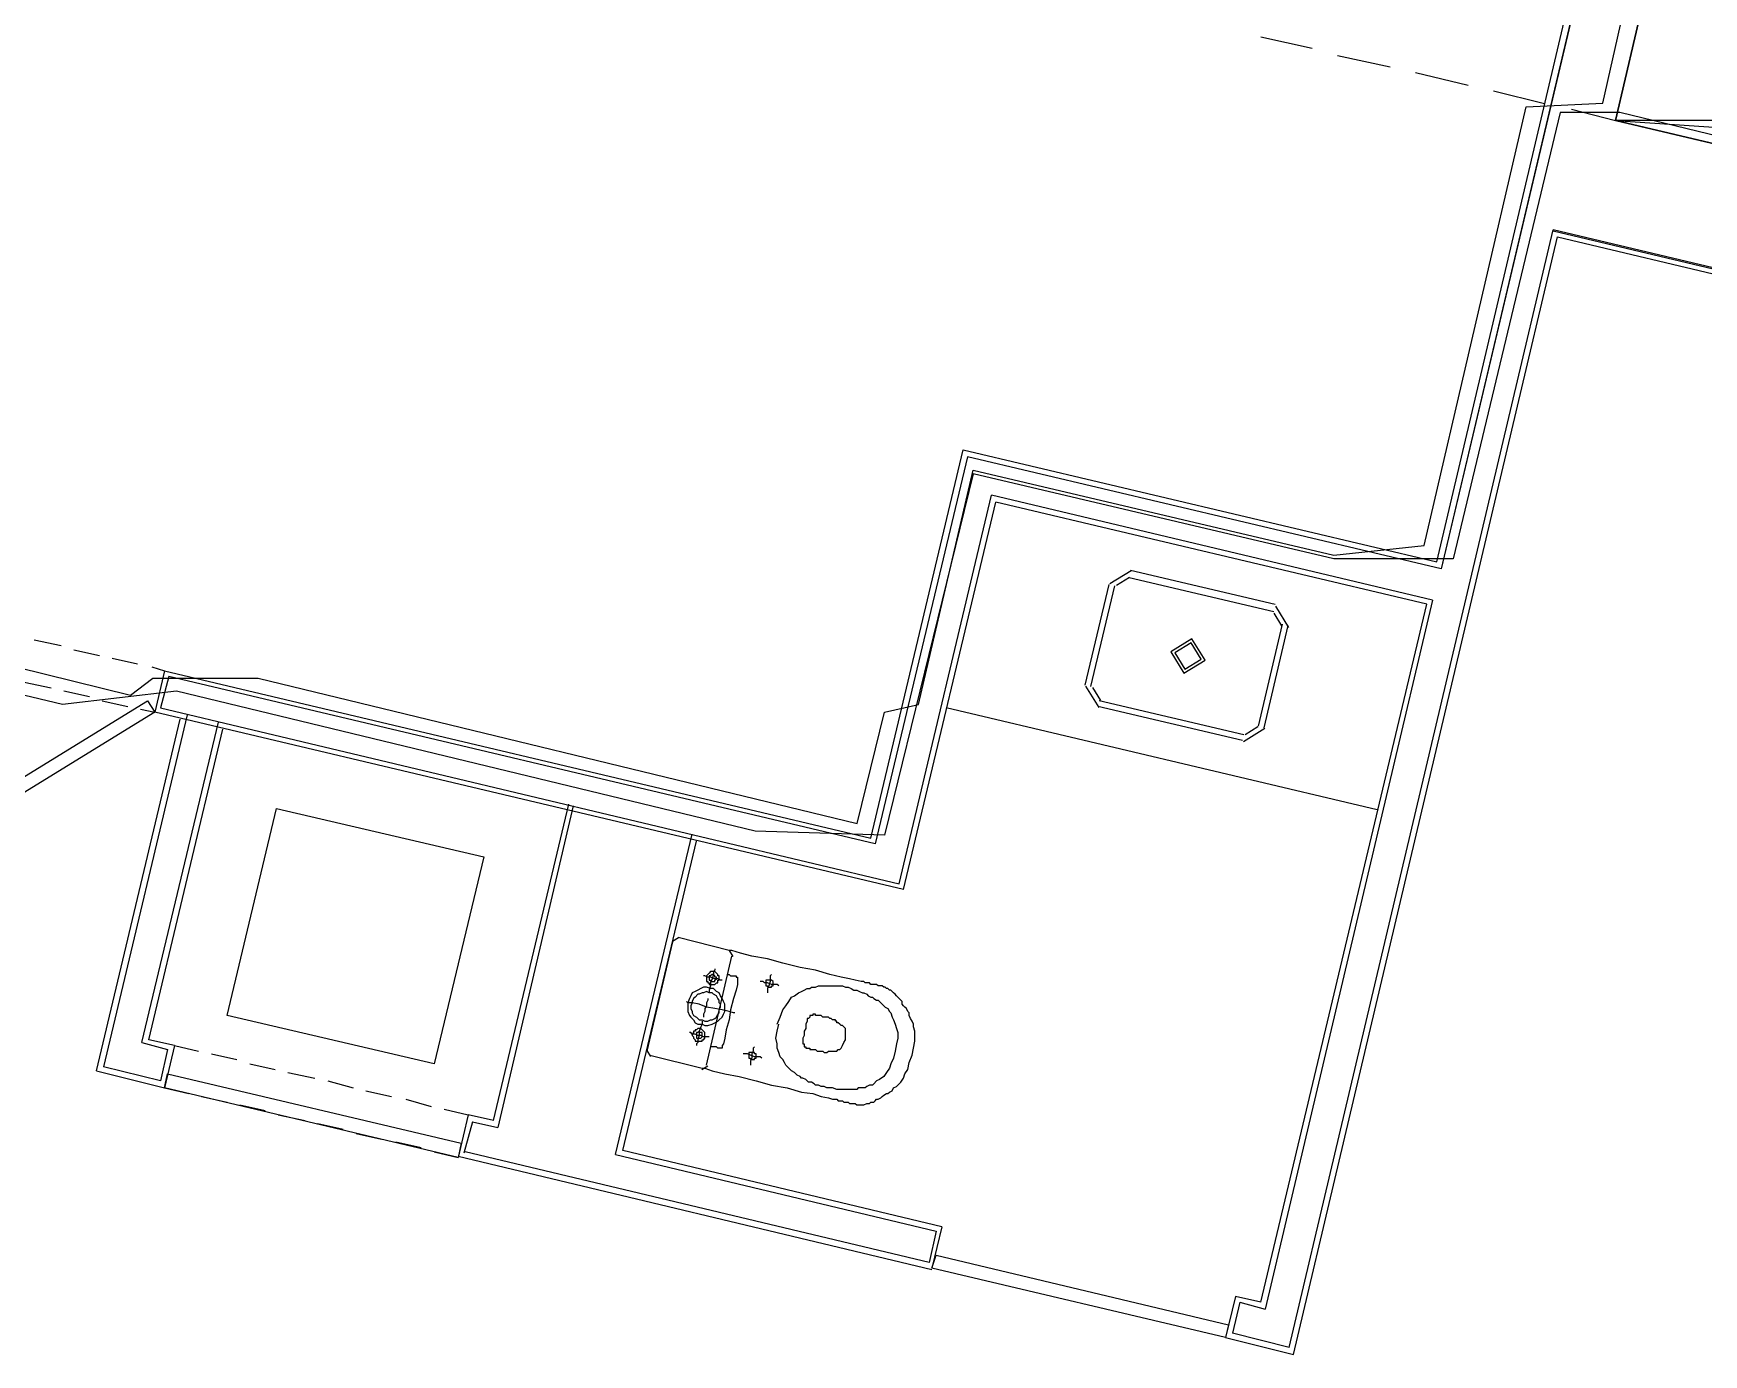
# Model space of a CAD drawing. Header units: feet. Extents: x -84 to 198, y -22 to 181.
# Drawn here: x 66.53 to 82.23, y 36.32 to 48.74 of the extents above; entities that cross this region are included whole.
import ezdxf

# ---------------------------------------------------------------- set-up
doc = ezdxf.new("R2010")
doc.units = ezdxf.units.FT
for name, color, linetype in [('A-AREA-COMUN', 252, 'CONTINUOUS'), ('A-AREA-UNIDAD', 30, 'CONTINUOUS'), ('A-LINEA', 7, 'CONTINUOUS'), ('A-MURO-CONCRETO', 8, 'CONTINUOUS')]:
    doc.layers.add(name, color=color, linetype=linetype)

msp = doc.modelspace()

# ---------------------------------------------------------------- linework, layer by layer
at = {"layer": 'A-AREA-COMUN'}
msp.add_lwpolyline([(58.368, 44.7644), (67.44, 42.5244), (67.648, 42.6844), (68.64, 42.6844), (74.272, 41.3156), (74.528, 42.3644), (74.848, 42.4356), (75.36, 44.64), (78.752, 43.84), (79.6, 43.9289), (80.56, 48.0533), (81.28, 48.0889), (81.728, 50.08), (82.88, 50.08)], dxfattribs=at)
at = {"layer": 'A-AREA-UNIDAD'}
msp.add_lwpolyline([(90.16, 45.8844), (81.44, 48), (80.88, 48), (79.872, 43.8044), (78.752, 43.8044), (75.36, 44.6044), (74.528, 41.2089), (73.312, 41.2444), (67.872, 42.56), (66.8, 42.4356), (57.728, 44.6044)], dxfattribs=at)
at = {"layer": 'A-LINEA'}
for p, q in [((79.72, 43.7778), (81, 49.2044)), ((79.72, 43.7778), (81, 49.2044)), ((81.0667, 49.2444), (79.76, 43.7111)), ((81.0667, 49.2311), (79.76, 43.7111)), ((78.0667, 48.7111), (78.5467, 48.6044)), ((78.7867, 48.5378), (79.28, 48.4311)), ((79.52, 48.3778), (80.0133, 48.2578)), ((80.2533, 48.2044), (80.7333, 48.0844)), ((80.9867, 48.0311), (81.4, 47.9244)), ((78.3333, 36.3911), (80.8133, 46.8978)), ((78.3733, 36.3244), (80.8533, 46.8311)), ((106.5333, 40.8044), (80.8133, 46.8978)), ((106.5333, 40.8044), (80.8133, 46.8844)), ((80.8533, 46.8311), (106.52, 40.7511)), ((80.8533, 46.8311), (106.52, 40.7644)), ((74.4, 41.1778), (75.2667, 44.8311)), ((75.3067, 44.7644), (74.44, 41.1244)), ((75.2667, 44.8311), (79.72, 43.7778)), ((79.76, 43.7111), (75.3067, 44.7644)), ((74.6667, 40.7511), (75.5333, 44.4044)), ((74.7067, 40.6978), (75.5733, 44.3378)), ((79.68, 43.4178), (75.5333, 44.4044)), ((79.6267, 43.3778), (75.5733, 44.3378)), ((76.8449, 43.6933), (76.6444, 43.5694)), ((76.84, 43.6978), (78.2, 43.3778)), ((76.4133, 42.6178), (76.64, 43.5644)), ((76.4667, 42.6044), (76.6933, 43.5511)), ((76.8296, 43.6284), (76.7093, 43.5541)), ((76.8267, 43.6311), (78.1867, 43.3111)), ((78.0667, 36.8178), (79.6267, 43.3778)), ((79.68, 43.4178), (78.1067, 36.7511)), ((78.3289, 43.1595), (78.2049, 43.36)), ((78.2667, 43.1911), (78.04, 42.2311)), ((78.264, 43.1748), (78.1896, 43.2951)), ((66.5333, 43.0444), (66.7867, 42.9911)), ((78.32, 43.1778), (78.0933, 42.2178)), ((66.9067, 42.9511), (67.1467, 42.8978)), ((67.2667, 42.8711), (67.5067, 42.8178)), ((67.64, 42.7911), (67.76, 42.7511)), ((67.76, 42.7511), (67.6667, 42.3644)), ((67.76, 42.7511), (74.4, 41.1778)), ((66.44, 42.6444), (66.6933, 42.5911)), ((66.8133, 42.5644), (67.0533, 42.5111)), ((76.4178, 42.6094), (76.5418, 42.4089)), ((76.4827, 42.5941), (76.5571, 42.4738)), ((67.1733, 42.4711), (67.4133, 42.4178)), ((79.16, 41.4444), (75.1067, 42.4044)), ((77.8933, 42.0978), (76.5333, 42.4178)), ((77.9067, 42.1511), (76.5467, 42.4711)), ((67.12, 38.9911), (67.9067, 42.2978)), ((67.9733, 42.3378), (67.1867, 39.0311)), ((67.5333, 42.3911), (67.6667, 42.3644)), ((67.5467, 39.2578), (68.2667, 42.2711)), ((74.7067, 40.6978), (67.6667, 42.3644)), ((67.6133, 39.2844), (68.3067, 42.2044)), ((77.9018, 42.0889), (78.1022, 42.2129)), ((77.9171, 42.1538), (78.0373, 42.2282)), ((68.8133, 41.4578), (70.76, 41.0044)), ((70.8533, 38.5244), (71.56, 41.4978)), ((71.6, 41.4844), (70.8933, 38.4578)), ((72, 38.2044), (72.72, 41.2178)), ((72.0667, 38.2444), (72.76, 41.1511)), ((72.5333, 40.2044), (72.2933, 39.1778)), ((72.5907, 40.2432), (72.5346, 40.2085)), ((73.0667, 40.1244), (72.5867, 40.2444)), ((72.8533, 39.0444), (73.0933, 40.0711)), ((73.1054, 40.0671), (73.0707, 40.1232)), ((67.5467, 39.2578), (67.7867, 39.1911)), ((67.8533, 39.2311), (67.6133, 39.2844)), ((67.7867, 39.1911), (67.72, 38.8978)), ((67.8533, 39.2311), (67.76, 38.8311)), ((67.8533, 39.2311), (68.08, 39.1778)), ((68.2, 39.1511), (68.44, 39.0978)), ((72.2946, 39.1818), (72.3293, 39.1257)), ((72.32, 39.1378), (72.8133, 39.0178)), ((67.12, 38.9911), (67.76, 38.8311)), ((67.72, 38.8978), (67.1867, 39.0311)), ((68.56, 39.0578), (68.8, 39.0044)), ((68.92, 38.9778), (69.1733, 38.9244)), ((72.8093, 39.0057), (72.8654, 39.0404)), ((67.76, 38.8311), (67.9867, 38.7778)), ((69.2933, 38.8978), (69.5333, 38.8311)), ((69.6533, 38.8044), (69.8933, 38.7511)), ((68.1067, 38.7511), (68.3467, 38.6978)), ((68.4667, 38.6711), (68.7067, 38.6178)), ((70.0267, 38.7244), (70.2667, 38.6578)), ((70.3867, 38.6311), (70.6133, 38.5778)), ((68.8267, 38.5778), (69.08, 38.5244)), ((69.2, 38.4978), (69.44, 38.4444)), ((70.6133, 38.5778), (70.52, 38.1778)), ((70.6533, 38.5111), (70.5733, 38.2178)), ((70.8533, 38.5244), (70.6133, 38.5778)), ((70.6533, 38.5111), (70.8933, 38.4578)), ((69.56, 38.4044), (69.8, 38.3511)), ((69.9333, 38.3244), (70.1733, 38.2711)), ((70.2933, 38.2311), (70.52, 38.1778)), ((70.52, 38.1911), (74.9733, 37.1244)), ((74.9467, 37.1911), (70.5867, 38.2311)), ((72, 38.2044), (75.0133, 37.4844)), ((75.0667, 37.5244), (72.0667, 38.2444)), ((75.0133, 37.4844), (74.9467, 37.1911)), ((75.0667, 37.5244), (74.9733, 37.1378)), ((77.8267, 36.8711), (77.7333, 36.4844)), ((77.8667, 36.8178), (77.8, 36.5244)), ((78.0667, 36.8178), (77.8267, 36.8711)), ((77.8667, 36.8178), (78.1067, 36.7511)), ((77.7333, 36.4844), (78.3733, 36.3244)), ((78.3333, 36.3911), (77.8, 36.5244))]:
    msp.add_line(p, q, dxfattribs=at)
for points in [[(81.4, 47.9244), (90.2133, 45.8444), (89.9867, 44.8711), (95.8267, 43.4844), (96.5067, 46.4044), (98.8933, 56.4578), (85.8933, 59.5378), (85.4267, 57.5911), (95.5067, 55.2044), (93.5867, 47.0978), (81.8533, 49.8711), (81.4, 47.9244)], [(77.2178, 42.9294), (77.3418, 42.7289), (77.5422, 42.8529), (77.4182, 43.0533), (77.2178, 42.9294)], [(77.2567, 42.9202), (77.3509, 42.7678), (77.5033, 42.862), (77.4091, 43.0144), (77.2567, 42.9202)], [(74.44, 41.1244), (67.8, 42.6978), (67.72, 42.4044), (74.6667, 40.7511)], [(67.6667, 42.3644), (65.1067, 40.7911), (65.04, 40.8978), (67.6, 42.4711), (67.6667, 42.3644)], [(70.76, 41.0044), (70.2933, 39.0578), (68.3467, 39.5111), (68.8133, 41.4578)], [(72.8133, 39.0178), (72.84, 39.0178), (72.9067, 38.9911), (73.0267, 38.9644), (73.16, 38.9378), (73.32, 38.8978), (73.4667, 38.8578), (73.6133, 38.8311), (73.7467, 38.7911), (73.8533, 38.7778), (73.9333, 38.7511), (74, 38.7378), (74.04, 38.7244), (74.0667, 38.7244), (74.08, 38.7244), (74.0933, 38.7111), (74.1067, 38.7111), (74.12, 38.7111), (74.1333, 38.7111), (74.1467, 38.6978), (74.16, 38.6978), (74.1733, 38.6978), (74.1867, 38.6978), (74.2, 38.6844), (74.2133, 38.6844), (74.24, 38.6844), (74.2533, 38.6844), (74.2667, 38.6711), (74.28, 38.6711), (74.2933, 38.6711), (74.3067, 38.6711), (74.32, 38.6711), (74.3333, 38.6711), (74.36, 38.6844), (74.3733, 38.6844), (74.3867, 38.6844), (74.4, 38.6978), (74.4267, 38.6978), (74.44, 38.7111), (74.4533, 38.7244), (74.4667, 38.7244), (74.4933, 38.7378), (74.5067, 38.7511), (74.52, 38.7644), (74.5467, 38.7778), (74.56, 38.7778), (74.5733, 38.7911), (74.6, 38.8044), (74.6133, 38.8311), (74.64, 38.8444), (74.6667, 38.8711), (74.68, 38.8844), (74.7067, 38.9244), (74.72, 38.9644), (74.7467, 39.0044), (74.76, 39.0711), (74.7867, 39.1378), (74.8, 39.2044), (74.8133, 39.2711), (74.8133, 39.3244), (74.8133, 39.3644), (74.8, 39.4044), (74.8, 39.4311), (74.7867, 39.4578), (74.7733, 39.4844), (74.76, 39.5111), (74.76, 39.5378), (74.7467, 39.5511), (74.7333, 39.5778), (74.72, 39.5911), (74.7067, 39.6044), (74.6933, 39.6178), (74.6933, 39.6444), (74.68, 39.6578), (74.6667, 39.6711), (74.6533, 39.6844), (74.64, 39.6978), (74.6267, 39.7111), (74.6133, 39.7244), (74.6, 39.7378), (74.5867, 39.7511), (74.5733, 39.7511), (74.56, 39.7644), (74.5467, 39.7644), (74.5333, 39.7778), (74.52, 39.7778), (74.5067, 39.7911), (74.4933, 39.7911), (74.48, 39.7911), (74.4667, 39.7911), (74.4533, 39.8044), (74.44, 39.8044), (74.4133, 39.8044), (74.4, 39.8044), (74.3867, 39.8178), (74.3733, 39.8178), (74.36, 39.8178), (74.3467, 39.8178), (74.3333, 39.8311), (74.3067, 39.8311), (74.2533, 39.8444), (74.2, 39.8578), (74.12, 39.8711), (74.0133, 39.8978), (73.88, 39.9378), (73.7333, 39.9644), (73.5733, 40.0044), (73.4267, 40.0444), (73.28, 40.0711), (73.1733, 40.0978), (73.0933, 40.1244), (73.0667, 40.1244)], [(73, 39.8444), (72.9867, 39.8444), (72.96, 39.8578), (72.9333, 39.8578), (72.8933, 39.8711), (72.8667, 39.8711), (72.84, 39.8844), (72.8267, 39.8844)], [(72.9733, 39.8444), (72.9733, 39.8578), (72.9733, 39.8711), (72.9733, 39.8844), (72.96, 39.8844), (72.96, 39.8978), (72.9467, 39.9111), (72.9333, 39.9244), (72.92, 39.9244), (72.9067, 39.9244), (72.8933, 39.9244), (72.88, 39.9111), (72.8667, 39.8978), (72.8533, 39.8844), (72.8533, 39.8711), (72.8533, 39.8578), (72.8533, 39.8444), (72.8533, 39.8311), (72.8667, 39.8311), (72.8667, 39.8178), (72.88, 39.8178), (72.88, 39.8044), (72.8933, 39.8044), (72.9067, 39.8044), (72.92, 39.8044), (72.9333, 39.8044), (72.9467, 39.8178), (72.96, 39.8178), (72.96, 39.8311), (72.96, 39.8444), (72.9733, 39.8444)], [(72.9333, 39.9511), (72.9333, 39.9378), (72.92, 39.9244), (72.92, 39.8978), (72.9067, 39.8578), (72.8933, 39.8178), (72.8933, 39.7911), (72.88, 39.7511), (72.88, 39.7378), (72.88, 39.7244)], [(72.9467, 39.8578), (72.9467, 39.8711), (72.9333, 39.8711), (72.9333, 39.8844), (72.92, 39.8978), (72.9067, 39.8978), (72.8933, 39.8844), (72.88, 39.8844), (72.88, 39.8711), (72.88, 39.8578), (72.88, 39.8444), (72.8933, 39.8444), (72.8933, 39.8311), (72.9067, 39.8311), (72.92, 39.8311), (72.9333, 39.8311), (72.9333, 39.8444), (72.9467, 39.8578)], [(73.0533, 39.8978), (73.0667, 39.8978), (73.08, 39.8844), (73.1067, 39.8844), (73.12, 39.8844), (73.1333, 39.8844), (73.1333, 39.8711), (73.1467, 39.8711), (73.1467, 39.8578), (73.1467, 39.8444), (73.1467, 39.8044), (73.1333, 39.7511), (73.1067, 39.6711), (73.08, 39.5644), (73.0667, 39.4711), (73.04, 39.3778), (73.0267, 39.2978), (73.0133, 39.2444), (73, 39.2311), (73, 39.2178), (73, 39.2044), (72.9867, 39.2044), (72.9733, 39.2044), (72.96, 39.2044), (72.9467, 39.2178), (72.9333, 39.2178), (72.92, 39.2178), (72.9067, 39.2178), (72.8933, 39.2178)], [(73.4667, 39.8978), (73.4533, 39.8844), (73.4533, 39.8578), (73.4533, 39.8311), (73.44, 39.7911), (73.4267, 39.7644), (73.4267, 39.7378), (73.4267, 39.7244)], [(73.0267, 39.5511), (73.0267, 39.5911), (73.0267, 39.6178), (73.0133, 39.6444), (73, 39.6711), (72.9867, 39.6978), (72.9733, 39.7244), (72.9467, 39.7378), (72.92, 39.7644), (72.8933, 39.7644), (72.8533, 39.7778), (72.8267, 39.7778), (72.8, 39.7644), (72.7733, 39.7511), (72.7467, 39.7378), (72.72, 39.7244), (72.7067, 39.6978), (72.6933, 39.6711), (72.68, 39.6311), (72.68, 39.6044), (72.68, 39.5778), (72.68, 39.5511), (72.6933, 39.5111), (72.7067, 39.4978), (72.7333, 39.4711), (72.7467, 39.4444), (72.7733, 39.4311), (72.8133, 39.4311), (72.84, 39.4178), (72.8667, 39.4178), (72.9067, 39.4311), (72.9333, 39.4444), (72.96, 39.4578), (72.9733, 39.4711), (73, 39.4978), (73.0133, 39.5244), (73.0267, 39.5511)], [(72.9733, 39.5644), (72.9867, 39.5911), (72.9867, 39.6178), (72.9733, 39.6311), (72.9733, 39.6578), (72.96, 39.6711), (72.9467, 39.6978), (72.92, 39.7111), (72.9067, 39.7244), (72.88, 39.7244), (72.8533, 39.7378), (72.8267, 39.7244), (72.8133, 39.7244), (72.7867, 39.7111), (72.7733, 39.7111), (72.7467, 39.6844), (72.7333, 39.6711), (72.72, 39.6444), (72.72, 39.6311), (72.7067, 39.6044), (72.7067, 39.5778), (72.72, 39.5511), (72.72, 39.5378), (72.7333, 39.5111), (72.76, 39.4978), (72.7733, 39.4844), (72.7867, 39.4711), (72.8133, 39.4711), (72.84, 39.4578), (72.8667, 39.4578), (72.8933, 39.4711), (72.9067, 39.4711), (72.9333, 39.4844), (72.9467, 39.4978), (72.96, 39.5244), (72.9733, 39.5378), (72.9733, 39.5644)], [(73.5333, 39.7911), (73.52, 39.8044), (73.4933, 39.8044), (73.4667, 39.8044), (73.4267, 39.8178), (73.4, 39.8178), (73.3867, 39.8311), (73.36, 39.8311)], [(73.48, 39.8044), (73.48, 39.8178), (73.48, 39.8311), (73.4667, 39.8444), (73.4533, 39.8444), (73.44, 39.8444), (73.4267, 39.8444), (73.4133, 39.8444), (73.4133, 39.8311), (73.4133, 39.8178), (73.4133, 39.8044), (73.4133, 39.7911), (73.4267, 39.7911), (73.4267, 39.7778), (73.44, 39.7778), (73.4533, 39.7778), (73.4667, 39.7778), (73.4667, 39.7911), (73.48, 39.7911), (73.48, 39.8044)], [(73.52, 39.4311), (73.5467, 39.4978), (73.5733, 39.5644), (73.6, 39.6044), (73.6267, 39.6444), (73.6533, 39.6844), (73.68, 39.6978), (73.72, 39.7244), (73.7467, 39.7378), (73.7733, 39.7511), (73.8, 39.7644), (73.8267, 39.7644), (73.84, 39.7778), (73.8667, 39.7778), (73.88, 39.7778), (73.9067, 39.7911), (73.9333, 39.7911), (73.9467, 39.7911), (73.9733, 39.7911), (73.9867, 39.7911), (74.0133, 39.7911), (74.0267, 39.7911), (74.0533, 39.7911), (74.08, 39.7911), (74.1067, 39.7911), (74.1333, 39.7911), (74.16, 39.7778), (74.1867, 39.7778), (74.2133, 39.7644), (74.24, 39.7511), (74.2667, 39.7511), (74.2933, 39.7378), (74.32, 39.7244), (74.3333, 39.7244), (74.36, 39.7111), (74.3733, 39.6978), (74.4, 39.6844), (74.4133, 39.6844), (74.4267, 39.6711), (74.4533, 39.6578), (74.4667, 39.6578), (74.48, 39.6444), (74.4933, 39.6311), (74.5067, 39.6178), (74.52, 39.6044), (74.5333, 39.5911), (74.56, 39.5778), (74.5733, 39.5511), (74.5867, 39.5378), (74.6, 39.4978), (74.6133, 39.4711), (74.6267, 39.4311), (74.64, 39.3911), (74.6533, 39.3511), (74.6533, 39.2978), (74.64, 39.2444), (74.6267, 39.1778), (74.6133, 39.1111), (74.5867, 39.0578), (74.5733, 39.0178), (74.5467, 38.9778), (74.52, 38.9378), (74.48, 38.9111), (74.4533, 38.8978), (74.4267, 38.8711), (74.4133, 38.8578), (74.3867, 38.8578), (74.36, 38.8444), (74.3467, 38.8311), (74.32, 38.8311), (74.3067, 38.8311), (74.28, 38.8311), (74.2667, 38.8178), (74.2533, 38.8178), (74.2267, 38.8178), (74.2133, 38.8178), (74.1867, 38.8178), (74.1733, 38.8178), (74.1467, 38.8178), (74.12, 38.8178), (74.0933, 38.8178), (74.08, 38.8178), (74.04, 38.8311), (74.0133, 38.8311), (73.9867, 38.8311), (73.96, 38.8444), (73.9333, 38.8444), (73.9067, 38.8578), (73.88, 38.8578), (73.8667, 38.8711), (73.84, 38.8844), (73.8133, 38.8844), (73.8, 38.8978), (73.7867, 38.9111), (73.76, 38.9244), (73.7467, 38.9244), (73.7333, 38.9378), (73.7067, 38.9511), (73.6933, 38.9644), (73.68, 38.9778), (73.6533, 38.9911), (73.64, 39.0044), (73.6267, 39.0178), (73.6, 39.0444), (73.5867, 39.0711), (73.5733, 39.0978), (73.5467, 39.1244), (73.5333, 39.1644), (73.52, 39.2044), (73.52, 39.2444), (73.5067, 39.2978), (73.52, 39.3644), (73.5333, 39.4311)], [(73.12, 39.5378), (73.1067, 39.5378), (73.0667, 39.5511), (73, 39.5644), (72.9333, 39.5778), (72.8533, 39.5911), (72.7867, 39.6178), (72.72, 39.6311), (72.68, 39.6311), (72.6667, 39.6444)], [(72.8667, 39.6711), (72.8667, 39.6578), (72.8533, 39.6311), (72.8533, 39.6044), (72.84, 39.5778), (72.84, 39.5511), (72.8267, 39.5244), (72.8267, 39.5111), (72.8267, 39.4978)], [(72.8133, 39.4578), (72.8133, 39.4444), (72.8133, 39.4311), (72.8, 39.4044), (72.7867, 39.3644), (72.7867, 39.3244), (72.7733, 39.2844), (72.7733, 39.2578), (72.76, 39.2444), (72.76, 39.2311)], [(73.76, 39.2711), (73.76, 39.2578), (73.76, 39.2444), (73.7733, 39.2444), (73.7733, 39.2311), (73.7733, 39.2178), (73.7867, 39.2178), (73.7867, 39.2044), (73.8, 39.2044), (73.8133, 39.2044), (73.8267, 39.2044), (73.8267, 39.1911), (73.84, 39.1911), (73.8533, 39.1911), (73.8667, 39.1911), (73.88, 39.1911), (73.8933, 39.1778), (73.9067, 39.1778), (73.92, 39.1778), (73.9333, 39.1778), (73.9467, 39.1778), (73.96, 39.1644), (73.9733, 39.1644), (73.9867, 39.1644), (74, 39.1778), (74.0133, 39.1778), (74.0267, 39.1778), (74.04, 39.1778), (74.0533, 39.1778), (74.0667, 39.1778), (74.08, 39.1778), (74.0933, 39.1911), (74.1067, 39.1911), (74.12, 39.2044), (74.1333, 39.2311), (74.1467, 39.2578), (74.16, 39.2844), (74.16, 39.3244), (74.16, 39.3511), (74.16, 39.3778), (74.16, 39.3911), (74.1467, 39.4044), (74.1333, 39.4178), (74.12, 39.4178), (74.1067, 39.4311), (74.0933, 39.4444), (74.08, 39.4444), (74.08, 39.4578), (74.0667, 39.4578), (74.0667, 39.4711), (74.0533, 39.4711), (74.04, 39.4711), (74.0267, 39.4844), (74.0133, 39.4844), (74, 39.4978), (73.9867, 39.4978), (73.9733, 39.4978), (73.9467, 39.4978), (73.9333, 39.5111), (73.92, 39.5111), (73.9067, 39.5111), (73.8933, 39.5111), (73.88, 39.5111), (73.88, 39.5244), (73.8667, 39.5244), (73.8533, 39.5244), (73.8533, 39.5111), (73.84, 39.5111), (73.8267, 39.5111), (73.8267, 39.4978), (73.8133, 39.4844), (73.8, 39.4844), (73.8, 39.4711), (73.8, 39.4578), (73.7867, 39.4311), (73.7867, 39.3911), (73.7733, 39.3644), (73.7733, 39.3244), (73.76, 39.2978), (73.76, 39.2844), (73.76, 39.2711)], [(72.88, 39.3111), (72.8667, 39.3111), (72.8533, 39.3111), (72.8267, 39.3111), (72.8, 39.3244), (72.7733, 39.3244), (72.7467, 39.3378), (72.72, 39.3378), (72.7067, 39.3511), (72.6933, 39.3511)], [(72.84, 39.3111), (72.84, 39.3244), (72.84, 39.3378), (72.84, 39.3511), (72.8267, 39.3644), (72.8133, 39.3778), (72.8, 39.3911), (72.7867, 39.3911), (72.7733, 39.3911), (72.76, 39.3778), (72.7467, 39.3778), (72.7467, 39.3644), (72.7333, 39.3644), (72.7333, 39.3511), (72.72, 39.3378), (72.72, 39.3244), (72.7333, 39.3111), (72.7333, 39.2978), (72.7467, 39.2844), (72.7467, 39.2711), (72.76, 39.2711), (72.7733, 39.2711), (72.7867, 39.2711), (72.8, 39.2711), (72.8133, 39.2711), (72.8133, 39.2844), (72.8267, 39.2844), (72.84, 39.2978), (72.84, 39.3111)], [(72.8133, 39.3244), (72.8133, 39.3378), (72.8133, 39.3511), (72.8, 39.3511), (72.7867, 39.3511), (72.7867, 39.3644), (72.7733, 39.3511), (72.76, 39.3511), (72.76, 39.3378), (72.76, 39.3244), (72.76, 39.3111), (72.76, 39.2978), (72.7733, 39.2978), (72.7867, 39.2978), (72.8, 39.2978), (72.8133, 39.3111), (72.8133, 39.3244)], [(73.3733, 39.1111), (73.36, 39.1244), (73.3333, 39.1244), (73.3067, 39.1244), (73.2667, 39.1378), (73.24, 39.1511), (73.2133, 39.1511), (73.2, 39.1511)], [(73.32, 39.1244), (73.32, 39.1378), (73.32, 39.1511), (73.3067, 39.1511), (73.3067, 39.1644), (73.2933, 39.1644), (73.28, 39.1644), (73.2667, 39.1644), (73.2533, 39.1644), (73.2533, 39.1511), (73.2533, 39.1378), (73.2533, 39.1244), (73.2533, 39.1111), (73.2667, 39.1111), (73.2667, 39.0978), (73.28, 39.0978), (73.2933, 39.0978), (73.3067, 39.0978), (73.3067, 39.1111), (73.32, 39.1111), (73.32, 39.1244)], [(73.3067, 39.2178), (73.2933, 39.2044), (73.2933, 39.1778), (73.28, 39.1511), (73.28, 39.1111), (73.2667, 39.0844), (73.2667, 39.0578), (73.2667, 39.0444)], [(67.7867, 38.9644), (70.5467, 38.3111), (70.52, 38.1778), (67.76, 38.8311), (67.7867, 38.9644)], [(75.0133, 37.2578), (77.76, 36.6044), (77.7333, 36.4844), (74.9733, 37.1378), (75.0133, 37.2578)]]:
    msp.add_lwpolyline(points, dxfattribs=at)
at = {"layer": 'A-MURO-CONCRETO'}
for points in [[(81.8533, 49.8711), (90.08, 47.9244), (81.4, 47.9244), (81.8533, 49.8711), (81.8533, 49.8711)], [(90.08, 47.9244), (81.4, 47.9244), (93.5867, 47.0978), (90.08, 47.9244)], [(81.4, 47.9244), (93.5867, 47.0978), (84.9067, 47.0978), (81.4, 47.9244), (81.4, 47.9244)]]:
    msp.add_lwpolyline(points, dxfattribs=at)

doc.saveas('drawing.dxf')
